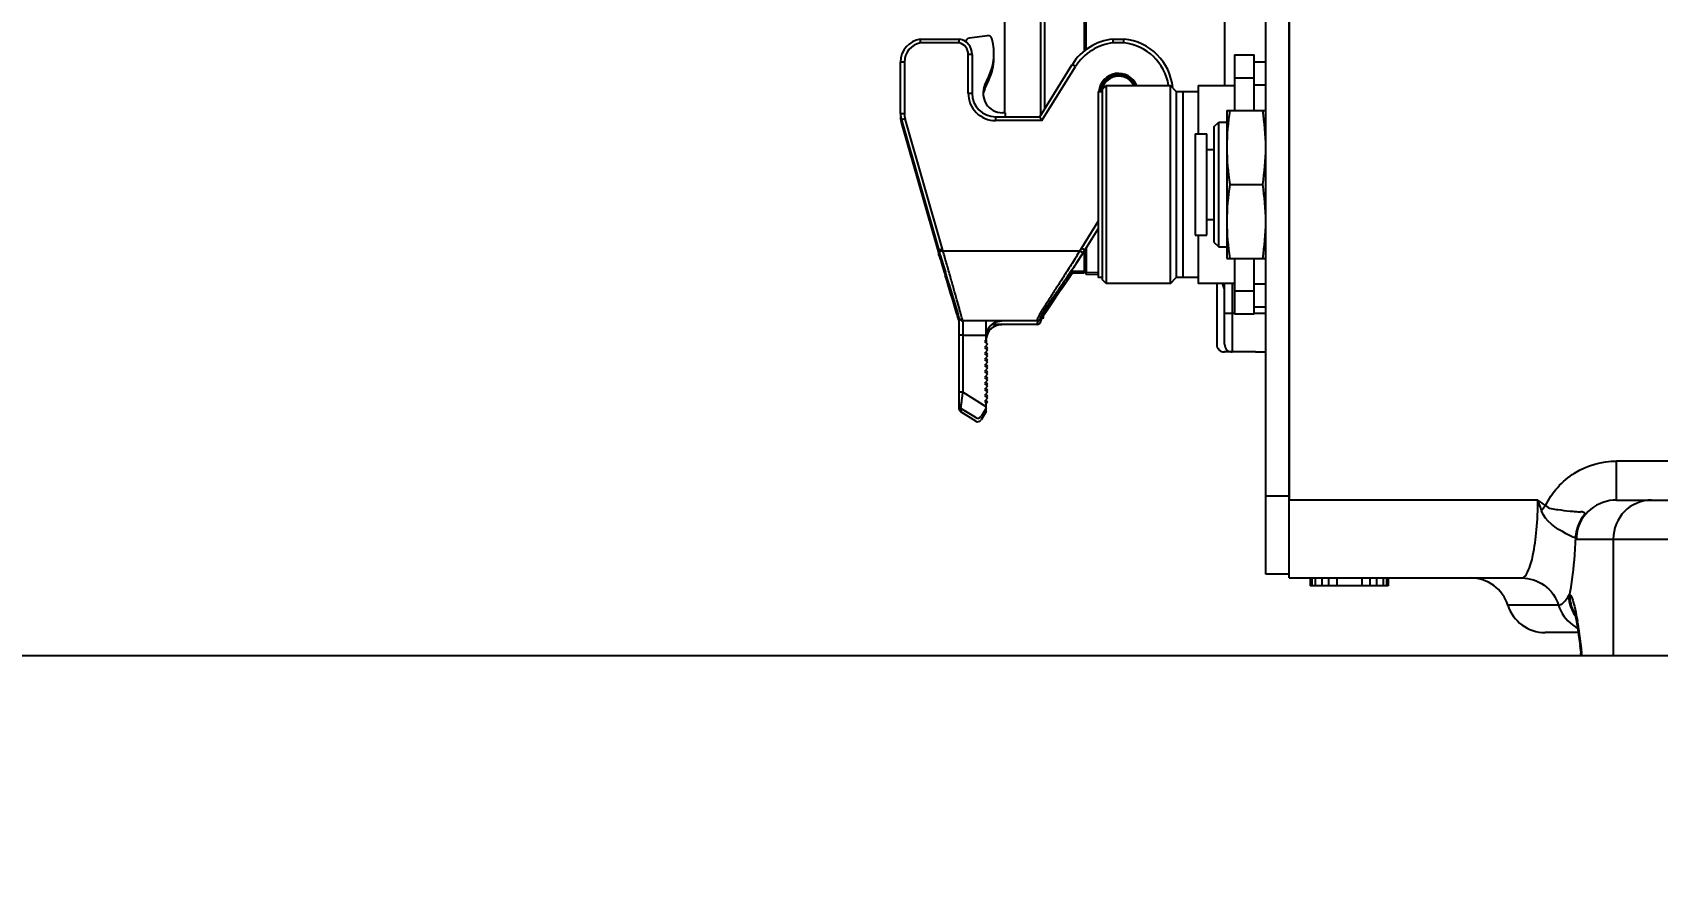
# Model space of a CAD drawing. Header units: millimetres. Extents: x 7426 to 8737, y 124 to 421.
# Drawn here: x 8481.41 to 8488.37, y 321.18 to 324.85 of the extents above; entities that cross this region are included whole.
import ezdxf

# ---------------------------------------------------------------- set-up
doc = ezdxf.new("R2010")
doc.units = ezdxf.units.MM
doc.layers.add('外形图', color=7, linetype='Continuous')
doc.layers.add('尺寸标注', color=7, linetype='Continuous')
doc.styles.add('微软雅黑', font='msyh.ttc')
doc.dimstyles.new('尺寸标注_1_30比例', dxfattribs={"dimtxt": 2.1, "dimasz": 1.7, "dimexe": 0.5, "dimexo": 0.4, "dimgap": 0.5, "dimtad": 1, "dimdec": 1, "dimlfac": 30, "dimdsep": 46, "dimtxsty": '微软雅黑', "dimcen": 0.09, "dimadec": 0, "dimazin": 0, "dimtp": 0.01, "dimtm": 0.01, "dimtfac": 1, "dimtdec": 1, "dimtofl": 0, "dimtmove": 0, "dimatfit": 3, "dimfxl": 1, "dimtolj": 1, "dimarcsym": 0})

# ---------------------------------------------------------------- blocks, each defined once
blk = doc.blocks.new('*D1303')
at = {"layer": 'Defpoints', "color": 0}
for p in [(8435.7561, 338.8456), (8500.291, 338.8456), (8489.7818, 322.1789)]:
    blk.add_point(p, dxfattribs=at)
at = {"layer": '尺寸标注', "color": 0, "linetype": 'Continuous', "lineweight": -2}
for p, q in [((8499.891, 338.8456), (8435.2561, 338.8456)), ((8435.7561, 323.8789), (8435.7561, 337.1456)), ((8489.3818, 322.1789), (8435.2561, 322.1789))]:
    blk.add_line(p, q, dxfattribs=at)
at = {"layer": '尺寸标注', "color": 0}
for points in [[(8436.0394, 337.1456), (8435.4728, 337.1456), (8435.7561, 338.8456)], [(8435.4728, 323.8789), (8436.0394, 323.8789), (8435.7561, 322.1789)]]:
    blk.add_solid(points, dxfattribs=at)
at = {"layer": '尺寸标注', "color": 0, "insert": (8433.0843, 330.5122), "char_height": 2.1, "attachment_point": 2, "rotation": 90, "style": '微软雅黑'}
blk.add_mtext('\\A1;\\A1;500', dxfattribs=at)
blk = doc.blocks.new('*D1312')
at = {"layer": 'Defpoints', "color": 0}
for p in [(8446.9497, 343.7077), (8494.6243, 305.4536), (8446.9497, 277.8046)]:
    blk.add_point(p, dxfattribs=at)
at = {"layer": '尺寸标注', "color": 0, "lineweight": -2}
for p, q in [((8446.9497, 343.3077), (8446.9497, 277.3046)), ((8494.6243, 305.0536), (8494.6243, 277.3046)), ((8492.9243, 277.8046), (8448.6497, 277.8046))]:
    blk.add_line(p, q, dxfattribs=at)
at = {"layer": '尺寸标注', "color": 0}
for points in [[(8448.6497, 278.088), (8448.6497, 277.5213), (8446.9497, 277.8046)], [(8492.9243, 277.5213), (8492.9243, 278.088), (8494.6243, 277.8046)]]:
    blk.add_solid(points, dxfattribs=at)
at = {"layer": '尺寸标注', "color": 0, "insert": (8470.787, 279.3953), "char_height": 2.1, "attachment_point": 5, "style": '微软雅黑'}
blk.add_mtext('\\A1;\\A1;1430', dxfattribs=at)

msp = doc.modelspace()

# ---------------------------------------------------------------- linework, layer by layer
at = {"layer": '外形图', "color": 0, "linetype": 'Continuous'}
for p, q in [((8486.691, 322.5289), (8486.691, 328.1956)), ((8486.791, 328.1956), (8486.791, 322.8456)), ((8486.791, 322.5122), (8486.791, 328.0456)), ((8486.5143, 326.0044), (8486.5143, 324.6189)), ((8485.5727, 325.5556), (8485.5727, 324.5022)), ((8485.7277, 324.4924), (8485.7277, 325.5653)), ((8485.7446, 325.5383), (8485.7446, 324.5195)), ((8485.9143, 325.2915), (8485.9143, 324.7663)), ((8485.9227, 324.7731), (8485.9227, 325.2846)), ((8485.2122, 324.8177), (8485.3803, 324.8177)), ((8485.3786, 324.801), (8485.2135, 324.801)), ((8485.5004, 324.8321), (8485.4221, 324.8216)), ((8485.5197, 324.8162), (8485.5187, 324.8199)), ((8486.0373, 324.8177), (8486.0847, 324.8177)), ((8486.0838, 324.801), (8486.0382, 324.801)), ((8485.1443, 324.7189), (8485.1277, 324.7189)), ((8485.1277, 324.4991), (8485.1277, 324.7189)), ((8485.1443, 324.7189), (8485.1443, 324.4991)), ((8485.4343, 324.7522), (8485.4177, 324.7522)), ((8485.4177, 324.5856), (8485.4177, 324.7522)), ((8485.4343, 324.7522), (8485.4343, 324.5856)), ((8486.5577, 324.7506), (8486.641, 324.7506)), ((8486.5577, 324.7506), (8486.5577, 324.5122)), ((8486.641, 324.5122), (8486.641, 324.7506)), ((8486.641, 324.7206), (8486.691, 324.7206)), ((8485.4888, 324.6208), (8485.5058, 324.6572)), ((8485.7234, 324.4856), (8485.8631, 324.7092)), ((8485.7326, 324.4689), (8485.8772, 324.7003)), ((8485.8772, 324.7004), (8485.8631, 324.7092)), ((8486.641, 324.6506), (8486.5577, 324.6506)), ((8485.4177, 324.5856), (8485.4343, 324.5856)), ((8485.4887, 324.605), (8485.5057, 324.6414)), ((8485.9743, 324.5939), (8485.991, 324.5939)), ((8485.9743, 324.5939), (8485.9743, 323.7972)), ((8485.991, 324.6022), (8486.0077, 324.6189)), ((8485.991, 324.6022), (8485.991, 323.7889)), ((8486.0077, 324.6189), (8486.2827, 324.6189)), ((8486.0077, 324.6189), (8486.0077, 323.7722)), ((8486.3077, 324.5939), (8486.2827, 324.6189)), ((8486.2827, 323.7722), (8486.2827, 324.6189)), ((8486.3077, 324.5939), (8486.401, 324.5939)), ((8486.3077, 324.5939), (8486.3077, 323.7972)), ((8486.3367, 324.5939), (8486.3367, 323.7972)), ((8486.401, 324.6189), (8486.5577, 324.6189)), ((8486.401, 324.6189), (8486.401, 324.4122)), ((8486.691, 324.6206), (8486.641, 324.6206)), ((8486.5243, 324.5122), (8486.691, 324.5122)), ((8486.5243, 324.5122), (8486.5243, 323.8789)), ((8485.1277, 324.4991), (8485.1443, 324.4991)), ((8485.1277, 324.4841), (8485.1289, 324.4841)), ((8485.1476, 324.4761), (8485.1315, 324.4715)), ((8485.1315, 324.4715), (8485.2914, 323.9139)), ((8485.1355, 324.4576), (8485.1315, 324.4565)), ((8485.1315, 324.4565), (8485.2914, 323.8989)), ((8485.3074, 323.9187), (8485.1476, 324.4761)), ((8485.5343, 324.4856), (8485.7234, 324.4856)), ((8485.5343, 324.4856), (8485.5343, 324.4689)), ((8485.7326, 324.4689), (8485.5343, 324.4689)), ((8485.5777, 324.5022), (8485.5643, 324.5022)), ((8485.5777, 324.4856), (8485.5777, 324.5022)), ((8486.4693, 324.4418), (8486.4898, 324.4622)), ((8486.4693, 324.4418), (8486.4693, 323.9493)), ((8486.4898, 324.4622), (8486.5243, 324.4622)), ((8486.4898, 323.9289), (8486.4898, 324.4622)), ((8486.3893, 324.4122), (8486.4393, 324.4122)), ((8486.3893, 324.4122), (8486.3893, 323.9789)), ((8486.4393, 323.9789), (8486.4393, 324.4122)), ((8486.4393, 324.3447), (8486.4693, 324.3447)), ((8486.5375, 324.1956), (8486.6779, 324.1956)), ((8485.9743, 324.038), (8485.9023, 323.9227)), ((8486.4393, 324.0464), (8486.4693, 324.0464)), ((8485.9164, 323.9139), (8485.9743, 324.0065)), ((8486.3893, 323.9789), (8486.4393, 323.9789)), ((8486.401, 323.9789), (8486.401, 323.7722)), ((8485.3074, 323.9187), (8485.2914, 323.9139)), ((8485.3347, 323.7711), (8485.2914, 323.9139)), ((8485.2956, 323.9001), (8485.2914, 323.8989)), ((8485.2923, 323.896), (8485.2914, 323.899)), ((8485.2914, 323.8989), (8485.2934, 323.8924)), ((8485.2934, 323.8924), (8485.2923, 323.896)), ((8485.3093, 323.9122), (8485.2934, 323.9074)), ((8485.2975, 323.8935), (8485.2934, 323.9074)), ((8485.2975, 323.8937), (8485.2934, 323.8924)), ((8485.2934, 323.8924), (8485.2999, 323.8706)), ((8485.2939, 323.8906), (8485.2934, 323.8924)), ((8485.2984, 323.8757), (8485.2939, 323.8906)), ((8485.3093, 323.9122), (8485.3074, 323.9187)), ((8485.3093, 323.9122), (8485.8955, 323.9122)), ((8485.9023, 323.9227), (8485.8955, 323.9122)), ((8485.8955, 323.9122), (8485.9095, 323.9032)), ((8485.9011, 323.8902), (8485.9164, 323.9139)), ((8485.9164, 323.9139), (8485.9023, 323.9227)), ((8485.9143, 323.9106), (8485.9143, 323.8239)), ((8485.9227, 323.9239), (8485.9227, 323.8189)), ((8486.4693, 323.9493), (8486.4898, 323.9289)), ((8486.4898, 323.9289), (8486.5243, 323.9289)), ((8485.2999, 323.8706), (8485.3151, 323.8205)), ((8485.8491, 323.8116), (8485.8601, 323.8281)), ((8485.9143, 323.8239), (8485.8573, 323.8239)), ((8485.8592, 323.8117), (8485.8673, 323.8239)), ((8485.8601, 323.8281), (8485.8715, 323.8452)), ((8485.9143, 323.8156), (8485.8618, 323.8156)), ((8485.8715, 323.8452), (8485.8831, 323.8628)), ((8485.9227, 323.8622), (8485.9143, 323.8622)), ((8485.9227, 323.8539), (8485.9143, 323.8539)), ((8485.9143, 323.8239), (8485.9143, 323.8156)), ((8485.9743, 323.8175), (8485.9227, 323.8189)), ((8485.9227, 323.8106), (8485.9227, 323.8189)), ((8486.5243, 323.8789), (8486.691, 323.8789)), ((8486.5577, 323.8789), (8486.5577, 323.6406)), ((8486.641, 323.6406), (8486.641, 323.8789)), ((8485.3223, 323.7969), (8485.3355, 323.7533)), ((8485.3347, 323.7711), (8485.3433, 323.7422)), ((8485.3355, 323.7533), (8485.3415, 323.7335)), ((8485.7719, 323.6982), (8485.804, 323.7454)), ((8485.804, 323.7454), (8485.8383, 323.7958)), ((8485.8383, 323.7958), (8485.8491, 323.8116)), ((8485.8392, 323.782), (8485.849, 323.7966)), ((8485.849, 323.7966), (8485.8592, 323.8117)), ((8485.9743, 323.8092), (8485.9227, 323.8106)), ((8485.991, 323.7972), (8485.9743, 323.7972)), ((8486.0077, 323.7722), (8485.991, 323.7889)), ((8486.2827, 323.7722), (8486.0077, 323.7722)), ((8486.2827, 323.7722), (8486.3077, 323.7972)), ((8486.401, 323.7972), (8486.3077, 323.7972)), ((8486.5577, 323.7722), (8486.401, 323.7722)), ((8486.481, 323.7722), (8486.481, 323.5122)), ((8486.5143, 323.5122), (8486.5143, 323.7722)), ((8486.5477, 323.7722), (8486.5477, 323.4789)), ((8486.641, 323.7706), (8486.691, 323.7706)), ((8485.3433, 323.7422), (8485.3534, 323.7085)), ((8485.3534, 323.7085), (8485.373, 323.6423)), ((8485.7509, 323.667), (8485.7562, 323.6749)), ((8485.7562, 323.6749), (8485.762, 323.6837)), ((8485.7604, 323.6662), (8485.7697, 323.6799)), ((8485.762, 323.6837), (8485.7719, 323.6982)), ((8485.7697, 323.6799), (8485.8115, 323.7415)), ((8486.5577, 323.7406), (8486.641, 323.7406)), ((8485.3644, 323.6563), (8485.3661, 323.6507)), ((8485.3661, 323.6507), (8485.3717, 323.6321)), ((8485.3717, 323.6321), (8485.3753, 323.6195)), ((8485.373, 323.6423), (8485.3779, 323.6254)), ((8485.3753, 323.6195), (8485.3779, 323.6104)), ((8485.3779, 323.6254), (8485.3781, 323.6248)), ((8485.3779, 323.6254), (8485.3779, 323.237)), ((8485.3815, 323.6184), (8485.3852, 323.615)), ((8485.7113, 323.6122), (8485.3945, 323.6122)), ((8485.3946, 323.6122), (8485.3946, 323.3064)), ((8485.5433, 323.6097), (8485.5466, 323.6105)), ((8485.5464, 323.6105), (8485.5494, 323.6111)), ((8485.5493, 323.6111), (8485.5522, 323.6115)), ((8485.5521, 323.6115), (8485.5549, 323.6119)), ((8485.5548, 323.6119), (8485.5574, 323.6121)), ((8485.7113, 323.6122), (8485.7168, 323.6131)), ((8485.7113, 323.6122), (8485.7168, 323.6131)), ((8485.7168, 323.6131), (8485.7214, 323.6156)), ((8485.7214, 323.6156), (8485.7248, 323.619)), ((8485.7245, 323.6037), (8485.7267, 323.6073)), ((8485.7278, 323.626), (8485.7279, 323.6265)), ((8485.7298, 323.617), (8485.7304, 323.6184)), ((8485.7304, 323.6184), (8485.7321, 323.6217)), ((8485.7321, 323.6217), (8485.7332, 323.6237)), ((8485.7396, 323.623), (8485.7321, 323.6217)), ((8485.7396, 323.6291), (8485.7361, 323.6286)), ((8485.7396, 323.623), (8485.7396, 323.6344)), ((8485.745, 323.6429), (8485.7497, 323.65)), ((8485.7497, 323.65), (8485.7548, 323.6578)), ((8485.7548, 323.6578), (8485.7604, 323.6662)), ((8486.5143, 323.6456), (8486.5477, 323.6456)), ((8486.5477, 323.6455), (8486.5577, 323.6455)), ((8486.641, 323.6406), (8486.5577, 323.6406)), ((8486.691, 323.6706), (8486.641, 323.6706)), ((8486.641, 323.6455), (8486.6477, 323.6455)), ((8486.6477, 323.6453), (8486.691, 323.6453)), ((8485.3946, 323.5502), (8485.4946, 323.5502)), ((8485.4946, 323.5502), (8485.4946, 323.5526)), ((8485.4946, 323.5309), (8485.4946, 323.5502)), ((8485.4949, 323.5349), (8485.4952, 323.5378)), ((8485.4953, 323.553), (8485.496, 323.5573)), ((8485.4954, 323.5386), (8485.4961, 323.543)), ((8485.4961, 323.543), (8485.4972, 323.5473)), ((8485.4969, 323.5463), (8485.4985, 323.5519)), ((8485.4972, 323.5473), (8485.4985, 323.5517)), ((8485.4985, 323.5517), (8485.5001, 323.556)), ((8485.5015, 323.5743), (8485.5035, 323.5782)), ((8485.7113, 323.5972), (8485.5194, 323.5972)), ((8485.5219, 323.5842), (8485.5228, 323.5848)), ((8485.5386, 323.5932), (8485.5413, 323.5941)), ((8485.7113, 323.5972), (8485.7155, 323.5977)), ((8485.7155, 323.5977), (8485.7206, 323.6001)), ((8485.7167, 323.5983), (8485.7182, 323.599)), ((8485.7206, 323.6001), (8485.7245, 323.6037)), ((8485.7221, 323.6015), (8485.7233, 323.6025)), ((8485.4946, 323.5309), (8485.4879, 323.5236)), ((8485.4879, 323.5236), (8485.5007, 323.5119)), ((8485.5007, 323.5119), (8485.4879, 323.4979)), ((8485.4879, 323.4979), (8485.5007, 323.4862)), ((8485.5007, 323.4862), (8485.4879, 323.4723)), ((8485.4879, 323.4723), (8485.5007, 323.4605)), ((8485.4932, 323.5037), (8485.5007, 323.4969)), ((8485.4932, 323.4781), (8485.5007, 323.4712)), ((8485.4946, 323.5306), (8485.4946, 323.5175)), ((8485.5007, 323.4969), (8485.4954, 323.4911)), ((8485.5007, 323.4712), (8485.4954, 323.4654)), ((8486.6477, 323.4789), (8486.5143, 323.4789)), ((8486.691, 323.4786), (8486.6477, 323.4786)), ((8485.5007, 323.4605), (8485.4879, 323.4466)), ((8485.4879, 323.4466), (8485.5007, 323.4349)), ((8485.5007, 323.4349), (8485.4879, 323.4209)), ((8485.4879, 323.4209), (8485.5007, 323.4092)), ((8485.5007, 323.4092), (8485.4879, 323.3953)), ((8485.4932, 323.4524), (8485.5007, 323.4455)), ((8485.4932, 323.4267), (8485.5007, 323.4199)), ((8485.4932, 323.4011), (8485.5007, 323.3942)), ((8485.5007, 323.4455), (8485.4954, 323.4397)), ((8485.5007, 323.4199), (8485.4954, 323.4141)), ((8485.4879, 323.3953), (8485.5007, 323.3835)), ((8485.5007, 323.3835), (8485.4879, 323.3696)), ((8485.4879, 323.3696), (8485.5007, 323.3579)), ((8485.5007, 323.3579), (8485.4879, 323.3439)), ((8485.4879, 323.3439), (8485.5007, 323.3322)), ((8485.5007, 323.3322), (8485.4879, 323.3183)), ((8485.4932, 323.3754), (8485.5007, 323.3685)), ((8485.4932, 323.3497), (8485.5007, 323.3429)), ((8485.5007, 323.3942), (8485.4954, 323.3884)), ((8485.5007, 323.3685), (8485.4954, 323.3627)), ((8485.5007, 323.3429), (8485.4954, 323.3371)), ((8485.3925, 323.2893), (8485.3946, 323.3064)), ((8485.4946, 323.2439), (8485.3946, 323.3064)), ((8485.4879, 323.3183), (8485.5007, 323.3065)), ((8485.5007, 323.3065), (8485.4879, 323.2926)), ((8485.4879, 323.2926), (8485.5007, 323.2809)), ((8485.5007, 323.2809), (8485.4879, 323.2669)), ((8485.4879, 323.2669), (8485.4946, 323.2608)), ((8485.4932, 323.3241), (8485.5007, 323.3172)), ((8485.4932, 323.2984), (8485.5007, 323.2915)), ((8485.4932, 323.2727), (8485.5007, 323.2659)), ((8485.5007, 323.2659), (8485.4946, 323.2592)), ((8485.4946, 323.2238), (8485.4946, 323.2608)), ((8485.5007, 323.3172), (8485.4954, 323.3114)), ((8485.5007, 323.2915), (8485.4954, 323.2857)), ((8485.4495, 323.1981), (8485.3858, 323.2379)), ((8485.4495, 323.1831), (8485.3858, 323.2229)), ((8485.3875, 323.2347), (8485.3877, 323.2364)), ((8485.4946, 323.2388), (8485.4725, 323.2034)), ((8485.4946, 323.2238), (8485.4725, 323.1884)), ((8485.4946, 323.2289), (8485.4901, 323.2317)), ((8489.9268, 323.0122), (8488.1925, 323.0122)), ((8488.1925, 322.8456), (8488.1925, 323.0122)), ((8486.791, 322.8622), (8486.691, 322.8622)), ((8487.8556, 322.8456), (8486.791, 322.8456)), ((8488.1925, 322.8456), (8488.3421, 322.8456)), ((8488.3421, 322.8456), (8488.7472, 322.8456)), ((8487.8882, 322.8219), (8487.8715, 322.7996)), ((8488.0224, 322.7045), (8488.0217, 322.6996)), ((8488.0224, 322.7051), (8488.0236, 322.7124)), ((8488.0164, 322.6824), (8488.0163, 322.6795)), ((8488.0203, 322.6789), (8493.6501, 322.6789)), ((8488.0204, 322.6793), (8488.0204, 322.6789)), ((8488.0216, 322.6983), (8488.0213, 322.6959)), ((8488.0213, 322.6959), (8488.0213, 322.6957)), ((8488.0217, 322.6996), (8488.0216, 322.6983)), ((8488.1782, 322.6789), (8488.1782, 322.1789)), ((8486.791, 322.5289), (8486.691, 322.5289)), ((8486.791, 322.5122), (8487.7866, 322.5122)), ((8486.8816, 322.5122), (8486.8816, 322.4789)), ((8486.8887, 322.5122), (8486.8887, 322.4789)), ((8486.9029, 322.5122), (8486.9029, 322.4789)), ((8486.9313, 322.5122), (8486.9313, 322.4789)), ((8486.9597, 322.5122), (8486.9597, 322.4789)), ((8486.9951, 322.5122), (8486.9951, 322.4789)), ((8487.1015, 322.5122), (8487.1015, 322.4789)), ((8487.137, 322.5122), (8487.137, 322.4789)), ((8487.1653, 322.5122), (8487.1653, 322.4789)), ((8487.1937, 322.5122), (8487.1937, 322.4789)), ((8487.2079, 322.5122), (8487.2079, 322.4789)), ((8487.215, 322.5122), (8487.215, 322.4789)), ((8487.215, 322.4789), (8486.8816, 322.4789)), ((8487.9443, 322.3956), (8487.7272, 322.3956)), ((8488.0282, 322.2789), (8487.8862, 322.2789)), ((8488.0281, 322.28), (8488.031, 322.2593)), ((8488.0282, 322.2789), (8488.0283, 322.2786)), ((8488.0308, 322.2608), (8488.0336, 322.24)), ((8488.0334, 322.2414), (8488.036, 322.2211)), ((8488.0358, 322.2222), (8488.0396, 322.1913)), ((8488.0404, 322.1789), (8488.0397, 322.1909)), ((8490.9577, 322.1789), (8488.0405, 322.1789))]:
    msp.add_line(p, q, dxfattribs=at)
for points in [[(8485.8831, 323.8628), (8485.8891, 323.8718), (8485.9011, 323.8902)], [(8485.3151, 323.8205), (8485.3187, 323.8086), (8485.3223, 323.7969)], [(8485.8115, 323.7415), (8485.8204, 323.7545), (8485.8392, 323.782)], [(8485.3415, 323.7335), (8485.352, 323.6981), (8485.3544, 323.6902), (8485.3566, 323.6826), (8485.3587, 323.6755), (8485.3644, 323.6563)], [(8485.3781, 323.6248), (8485.3786, 323.6234), (8485.3794, 323.6215), (8485.3815, 323.6184)], [(8485.3852, 323.615), (8485.39, 323.6128), (8485.3945, 323.6122)], [(8485.5034, 323.578), (8485.5054, 323.5814), (8485.5075, 323.5846), (8485.5098, 323.5876), (8485.5122, 323.5904), (8485.5148, 323.5931), (8485.5174, 323.5956), (8485.5202, 323.5979), (8485.523, 323.6), (8485.5259, 323.6019), (8485.5288, 323.6037), (8485.5318, 323.6052), (8485.5348, 323.6066), (8485.5378, 323.6078), (8485.5407, 323.6089), (8485.5437, 323.6098)], [(8485.5277, 323.603), (8485.5308, 323.6047), (8485.5339, 323.6063), (8485.5371, 323.6076), (8485.5402, 323.6087), (8485.5433, 323.6097)], [(8485.5574, 323.6121), (8485.5595, 323.6122), (8485.5608, 323.6122)], [(8485.5608, 323.6122), (8485.5612, 323.6122), (8485.5612, 323.6122)], [(8485.7245, 323.6037), (8485.7267, 323.6073), (8485.7275, 323.6098), (8485.7278, 323.6111), (8485.7279, 323.6118)], [(8485.7248, 323.619), (8485.7267, 323.6224), (8485.7275, 323.6248), (8485.7278, 323.626)], [(8485.7279, 323.6265), (8485.7279, 323.6268), (8485.728, 323.6269), (8485.728, 323.6271), (8485.728, 323.6274), (8485.7281, 323.6277), (8485.7282, 323.6281), (8485.7284, 323.6286), (8485.7286, 323.6293), (8485.7289, 323.6301), (8485.7293, 323.631), (8485.7298, 323.6322)], [(8485.7279, 323.6118), (8485.728, 323.612), (8485.728, 323.6122), (8485.7281, 323.6125), (8485.7282, 323.6129), (8485.7283, 323.6134), (8485.7285, 323.614), (8485.7288, 323.6148), (8485.7292, 323.6158), (8485.7298, 323.617)], [(8485.7298, 323.6322), (8485.7304, 323.6335), (8485.7312, 323.6349), (8485.732, 323.6366), (8485.733, 323.6384)], [(8485.733, 323.6384), (8485.7342, 323.6404), (8485.7355, 323.6426), (8485.7369, 323.645), (8485.7385, 323.6476), (8485.7402, 323.6504), (8485.7421, 323.6533), (8485.7441, 323.6565)], [(8485.7332, 323.6237), (8485.7344, 323.6258), (8485.7358, 323.6282), (8485.7374, 323.6308), (8485.7391, 323.6336), (8485.7409, 323.6365), (8485.7429, 323.6396), (8485.745, 323.6429)], [(8485.7441, 323.6565), (8485.7485, 323.6633), (8485.7509, 323.667)], [(8485.4946, 323.5455), (8485.4947, 323.5486), (8485.4954, 323.5537)], [(8485.4952, 323.5378), (8485.4958, 323.5412), (8485.4969, 323.5463)], [(8485.4954, 323.5537), (8485.4962, 323.5584), (8485.4973, 323.5628)], [(8485.496, 323.5573), (8485.497, 323.5616), (8485.4982, 323.5659)], [(8485.4973, 323.5628), (8485.4986, 323.5669), (8485.5, 323.5708), (8485.5016, 323.5745)], [(8485.4982, 323.5659), (8485.4997, 323.5702), (8485.5015, 323.5743)], [(8485.4985, 323.5519), (8485.5005, 323.557), (8485.5025, 323.5614), (8485.5046, 323.5651), (8485.5068, 323.5685), (8485.5092, 323.5717), (8485.5116, 323.5747), (8485.5142, 323.5775), (8485.5168, 323.58), (8485.5196, 323.5824), (8485.5224, 323.5845), (8485.5252, 323.5865), (8485.5281, 323.5883), (8485.5311, 323.5899), (8485.5341, 323.5913), (8485.5372, 323.5926), (8485.5402, 323.5937), (8485.5432, 323.5946), (8485.5461, 323.5954), (8485.549, 323.596), (8485.5518, 323.5965), (8485.5544, 323.5968), (8485.5569, 323.5971), (8485.5592, 323.5972), (8485.5606, 323.5972), (8485.5612, 323.5972), (8485.5612, 323.5972)], [(8485.5001, 323.556), (8485.502, 323.5602), (8485.504, 323.5641), (8485.5063, 323.5678)], [(8485.5035, 323.5782), (8485.5057, 323.5819), (8485.508, 323.5853), (8485.5105, 323.5885), (8485.5132, 323.5914), (8485.5137, 323.592)], [(8485.5063, 323.5678), (8485.5088, 323.5712), (8485.5093, 323.5719)], [(8485.5161, 323.5944), (8485.5187, 323.5967), (8485.5217, 323.599), (8485.5246, 323.6011), (8485.5277, 323.603)], [(8485.5228, 323.5848), (8485.5259, 323.5869), (8485.529, 323.5888), (8485.5322, 323.5904), (8485.5354, 323.5919), (8485.5386, 323.5932)], [(8488.0203, 322.6789), (8488.0198, 322.6791), (8488.0193, 322.6794), (8488.0189, 322.6797)], [(8488.0117, 322.3646), (8488.0119, 322.3641), (8488.0136, 322.358), (8488.0163, 322.3469), (8488.0193, 322.3325), (8488.0223, 322.3162), (8488.0252, 322.2985), (8488.0281, 322.28)]]:
    msp.add_lwpolyline(points, dxfattribs=at)
at = {"layer": '外形图', "color": 0}
msp.add_arc((8500.291, 338.8456), 53.7667, 295, 170, dxfattribs=at)
at = {"layer": '外形图', "color": 0, "linetype": 'Continuous'}
for centre, radius, start, end in [((8485.2277, 324.7189), 0.1, 98.8987, 180), ((8485.2277, 324.7189), 0.0833, 99.74944, 180.00312), ((8485.3677, 324.7522), 0.05, 359.99435, 77.40308), ((8485.3677, 324.7522), 0.0667, 0, 79.09588), ((8485.4243, 324.8051), 0.0167, 97.6, 180), ((8485.5026, 324.8156), 0.0167, 15, 97.6), ((8485.2943, 324.7558), 0.2333, 335, 15), ((8486.061, 324.5856), 0.2333, 95.82223, 148), ((8486.061, 324.5856), 0.2167, 96.03843, 148.01388), ((8486.061, 324.5856), 0.2167, 8.88288, 83.96428), ((8486.061, 324.5856), 0.2333, 5.88866, 84.17759), ((8485.2941, 324.7398), 0.2333, 335.07622, 358.62607), ((8486.061, 324.5856), 0.085, 23.15132, 174.34462), ((8486.061, 324.5856), 0.08, 24.8918, 173.94977), ((8486.061, 324.5856), 0.0733, 27.33048, 173.05802), ((8485.5343, 324.5856), 0.1167, 179.99037, 270.00947), ((8485.5343, 324.5856), 0.1, 180, 270), ((8485.5643, 324.5856), 0.0833, 155, 270), ((8485.5643, 324.5698), 0.0833, 155.07622, 177.22732), ((8485.2277, 324.4991), 0.1, 180, 196), ((8485.2277, 324.4841), 0.1, 180, 196), ((8485.2277, 324.4991), 0.0833, 180.00078, 196), ((8518.1708, 333.8187), 34.3389, 196.80021, 196.92843), ((8513.694, 332.4472), 29.6611, 196.7971, 196.93707), ((8486.4477, 323.7385), 0.0667, 0, 30.46848), ((8485.3941, 323.6285), 0.0162, 223.81538, 229.97026), ((8485.3947, 323.6292), 0.017, 229.98933, 243.51034), ((8485.3944, 323.6286), 0.0164, 243.47967, 250.7578), ((8485.3945, 323.629), 0.0168, 250.85116, 269.96025), ((8485.5613, 323.5456), 0.0667, 90, 180), ((8485.7113, 323.6289), 0.0167, 269.99595, 359.16168), ((8485.8075, 323.5678), 0.1011, 153.77056, 156.10719), ((8485.5613, 323.5306), 0.0667, 90, 176.00812), ((8485.7113, 323.6139), 0.0167, 270.02974, 278.8845), ((8485.7113, 323.6139), 0.0167, 278.84197, 289.22977), ((8485.7115, 323.6134), 0.0162, 289.26211, 292.3466), ((8485.7113, 323.6139), 0.0167, 292.36654, 297.7462), ((8485.7112, 323.6142), 0.017, 297.71965, 310.93833), ((8485.7117, 323.6136), 0.0162, 310.98813, 314.28027), ((8485.7117, 323.6135), 0.0162, 314.30063, 318.4135), ((8486.5143, 323.5122), 0.0333, 180, 270), ((8486.5477, 323.5122), 0.0333, 180, 270), ((8485.3946, 323.252), 0.0167, 180, 238), ((8485.3946, 323.237), 0.0167, 180, 238), ((8485.4583, 323.2122), 0.0167, 238, 328), ((8485.4583, 323.1972), 0.0167, 238, 328), ((8483.2865, 321.2334), 4.8452, 18.86006, 19.43497), ((8486.942, 321.5516), 1.5839, 53.32132, 54.77786), ((8488.1803, 322.6776), 0.1639, 172.1206, 173.42481), ((8488.1859, 322.6769), 0.167, 172.01987, 179.03467), ((8488.1868, 322.6767), 0.168, 165.02901, 172.01359), ((8488.1875, 322.6765), 0.1687, 158.03102, 165.02291), ((8488.1787, 322.6777), 0.1623, 176.09443, 178.35483), ((8488.1799, 322.6776), 0.1636, 173.42385, 176.09476), ((8488.2216, 322.6784), 0.2012, 178.92019, 179.76128), ((8488.2043, 322.6788), 0.1839, 177.04519, 178.93432), ((8488.1887, 322.6796), 0.1683, 175.88484, 177.03248), ((8488.1778, 322.6804), 0.1573, 174.40337, 175.88776), ((8487.5682, 322.3456), 0.1667, 17.4576, 90), ((8488.1562, 322.4457), 0.17, 183.50101, 200.3948), ((8487.8862, 322.4456), 0.1667, 197.4576, 270), ((8488.1537, 322.4452), 0.1675, 200.51375, 213.19569), ((8487.2447, 322.2134), 0.7879, 11.06547, 11.1903), ((8488.1026, 322.4442), 0.1654, 233.05736, 241.62378), ((8486.295, 322.0498), 1.7517, 8.78891, 9.06227), ((8483.6847, 321.685), 4.3874, 6.4629, 6.63291)]:
    msp.add_arc(centre, radius, start, end, dxfattribs=at)
for points, knots in [([(8485.2135, 324.801), (8485.2134, 324.8031), (8485.213, 324.8087), (8485.2127, 324.8143), (8485.2122, 324.8177)], [0, 0, 0, 0, 0.382009, 1, 1, 1, 1]), ([(8485.3786, 324.801), (8485.3788, 324.8031), (8485.3791, 324.8087), (8485.3794, 324.8143), (8485.3803, 324.8177)], [0, 0, 0, 0, 0.381475, 1, 1, 1, 1]), ([(8486.0382, 324.801), (8486.0381, 324.8031), (8486.0379, 324.8087), (8486.0376, 324.8143), (8486.0373, 324.8177)], [0, 0, 0, 0, 0.382377, 1, 1, 1, 1]), ([(8486.0838, 324.801), (8486.0839, 324.8031), (8486.084, 324.8087), (8486.0842, 324.8143), (8486.0847, 324.8177)], [0, 0, 0, 0, 0.382356, 1, 1, 1, 1]), ([(8485.7326, 324.4689), (8485.7315, 324.4709), (8485.7285, 324.4765), (8485.7255, 324.4821), (8485.7234, 324.4856)], [0, 0, 0, 0, 0.361297, 1, 1, 1, 1]), ([(8485.3945, 323.6122), (8485.3939, 323.6122), (8485.3938, 323.6153), (8485.3922, 323.6188), (8485.3904, 323.6268), (8485.3875, 323.6368), (8485.3839, 323.6498), (8485.3776, 323.672), (8485.3684, 323.705), (8485.3557, 323.7501), (8485.3412, 323.8009), (8485.3255, 323.8556), (8485.3147, 323.8931), (8485.3093, 323.9122)], [0, 0, 0, 0, 0.005258, 0.02023, 0.044966, 0.079181, 0.122471, 0.174238, 0.300569, 0.452671, 0.624269, 0.808881, 1, 1, 1, 1]), ([(8485.8955, 323.9122), (8485.8844, 323.8941), (8485.8624, 323.8585), (8485.8295, 323.8063), (8485.7977, 323.7573), (8485.7729, 323.7186), (8485.7547, 323.6903), (8485.7428, 323.6715), (8485.7323, 323.6548), (8485.7237, 323.6406), (8485.7174, 323.629), (8485.7137, 323.6213), (8485.7124, 323.6163), (8485.7114, 323.6145), (8485.7119, 323.6122), (8485.7113, 323.6122)], [0, 0, 0, 0, 0.180546, 0.356816, 0.52445, 0.678136, 0.747788, 0.811291, 0.867527, 0.915186, 0.952894, 0.979467, 0.988532, 0.994912, 1, 1, 1, 1]), ([(8485.9095, 323.9032), (8485.8984, 323.8861), (8485.8764, 323.8524), (8485.8436, 323.8035), (8485.8122, 323.758), (8485.7838, 323.7168), (8485.7624, 323.686), (8485.7481, 323.6648), (8485.7398, 323.6519), (8485.7338, 323.6426), (8485.73, 323.634), (8485.7286, 323.632), (8485.7281, 323.6283), (8485.728, 323.6286)], [0, 0, 0, 0, 0.185629, 0.366167, 0.536094, 0.689805, 0.821776, 0.877112, 0.923488, 0.959309, 0.983649, 0.996795, 1, 1, 1, 1]), ([(8485.3778, 323.6286), (8485.3772, 323.6278), (8485.3757, 323.6363), (8485.373, 323.6417), (8485.3679, 323.6609), (8485.3611, 323.6825), (8485.3527, 323.7113), (8485.3388, 323.7575), (8485.3277, 323.7943), (8485.3198, 323.82)], [0, 0, 0, 0, 0.014816, 0.066427, 0.15397, 0.274443, 0.423707, 0.597406, 1, 1, 1, 1]), ([(8485.8673, 323.8238), (8485.8581, 323.8101), (8485.84, 323.7833), (8485.8135, 323.7449), (8485.7891, 323.7095), (8485.7674, 323.6782), (8485.7515, 323.6551), (8485.7412, 323.6392), (8485.7355, 323.6305), (8485.7316, 323.6222), (8485.7291, 323.6194), (8485.7284, 323.6125), (8485.728, 323.6136)], [0, 0, 0, 0, 0.196833, 0.383285, 0.554875, 0.707888, 0.836049, 0.888451, 0.931353, 0.963807, 0.985577, 1, 1, 1, 1]), ([(8485.3753, 323.6207), (8485.3727, 323.6292), (8485.3542, 323.6911), (8485.3356, 323.753), (8485.3194, 323.8063)], [0, 0, 0, 0, 0.137424, 1, 1, 1, 1]), ([(8485.3778, 323.6136), (8485.3775, 323.6131), (8485.3763, 323.6179), (8485.3758, 323.6188), (8485.3753, 323.6207)], [0, 0, 0, 0, 0.216466, 1, 1, 1, 1]), ([(8485.4946, 323.5526), (8485.4946, 323.5603), (8485.4945, 323.5745), (8485.4947, 323.5912), (8485.4945, 323.6017), (8485.4949, 323.6073), (8485.4941, 323.61), (8485.4949, 323.6121), (8485.4946, 323.6122)], [0, 0, 0, 0, 0.389847, 0.712849, 0.835187, 0.925672, 0.981246, 1, 1, 1, 1]), ([(8485.715, 323.6088), (8485.7143, 323.6071), (8485.713, 323.6044), (8485.7122, 323.6004), (8485.7113, 323.5988), (8485.7116, 323.5972), (8485.7113, 323.5972)], [0, 0, 0, 0, 0.444614, 0.754948, 0.938348, 1, 1, 1, 1]), ([(8485.3946, 323.5502), (8485.3925, 323.5502), (8485.3886, 323.5503), (8485.3831, 323.5504), (8485.3804, 323.551), (8485.3779, 323.5509), (8485.3779, 323.5514)], [0, 0, 0, 0, 0.380395, 0.703198, 0.919825, 1, 1, 1, 1]), ([(8485.3946, 323.3064), (8485.3925, 323.3064), (8485.3887, 323.3064), (8485.3832, 323.3065), (8485.3804, 323.3071), (8485.3779, 323.3071), (8485.3779, 323.3075)], [0, 0, 0, 0, 0.365863, 0.703144, 0.9257, 1, 1, 1, 1]), ([(8485.3858, 323.2379), (8485.3861, 323.2377), (8485.3858, 323.2403), (8485.3867, 323.2421), (8485.3871, 323.2476), (8485.3885, 323.2565), (8485.3902, 323.2709), (8485.3917, 323.2828), (8485.3925, 323.2893)], [0, 0, 0, 0, 0.020107, 0.079574, 0.174805, 0.300702, 0.620241, 1, 1, 1, 1]), ([(8485.3858, 323.2229), (8485.386, 323.2228), (8485.3858, 323.2247), (8485.3869, 323.2272), (8485.3871, 323.2318), (8485.3875, 323.2347)], [0, 0, 0, 0, 0.065525, 0.260989, 1, 1, 1, 1]), ([(8487.8881, 322.8219), (8487.9151, 322.8781), (8488.0032, 322.9767), (8488.1303, 323.0122), (8488.1925, 323.0122)], [0, 0, 0, 0, 0.499915, 1, 1, 1, 1]), ([(8487.7866, 322.5122), (8487.7984, 322.5122), (8487.8216, 322.5526), (8487.8374, 322.6181), (8487.8527, 322.7244), (8487.8556, 322.8028), (8487.8556, 322.8456)], [0, 0, 0, 0, 0.102089, 0.318222, 0.63222, 1, 1, 1, 1]), ([(8488.1925, 322.8456), (8488.1534, 322.8456), (8488.0722, 322.8182), (8488.0286, 322.7433), (8488.0224, 322.7045)], [0, 0, 0, 0, 0.499181, 1, 1, 1, 1]), ([(8488.3421, 322.8456), (8488.3002, 322.8456), (8488.2125, 322.8093), (8488.1782, 322.7213), (8488.1782, 322.6789)], [0, 0, 0, 0, 0.497037, 1, 1, 1, 1]), ([(8488.0001, 322.6895), (8487.9922, 322.6934), (8487.9424, 322.719), (8487.887, 322.7543), (8487.8715, 322.7996)], [0, 0, 0, 0, 0.155691, 1, 1, 1, 1]), ([(8487.8881, 322.8219), (8487.9008, 322.8084), (8487.9416, 322.8057), (8487.983, 322.7987), (8488.0153, 322.7968), (8488.0343, 322.7943), (8488.0493, 322.7976), (8488.0596, 322.7866), (8488.0499, 322.7786), (8488.0467, 322.773)], [0, 0, 0, 0, 0.290126, 0.563777, 0.683934, 0.790209, 0.872062, 0.897977, 1, 1, 1, 1]), ([(8488.0236, 322.7124), (8488.0238, 322.7139), (8488.0244, 322.7167), (8488.025, 322.7196), (8488.0253, 322.721)], [0, 0, 0, 0, 0.500681, 1, 1, 1, 1]), ([(8488.0163, 322.6795), (8488.0151, 322.6566), (8488.0101, 322.5775), (8488.0019, 322.4985), (8487.9914, 322.4431)], [0, 0, 0, 0, 0.289135, 1, 1, 1, 1]), ([(8488.0164, 322.6824), (8488.0144, 322.6832), (8488.0088, 322.6852), (8488.0035, 322.6879), (8488.0001, 322.6895)], [0, 0, 0, 0, 0.371537, 1, 1, 1, 1]), ([(8488.0189, 322.6797), (8488.0185, 322.68), (8488.0176, 322.6809), (8488.0168, 322.6818), (8488.0164, 322.6824)], [0, 0, 0, 0, 0.467038, 1, 1, 1, 1]), ([(8487.7866, 322.5122), (8487.8201, 322.5122), (8487.8906, 322.49), (8487.9338, 322.4293), (8487.9443, 322.3956)], [0, 0, 0, 0, 0.486405, 1, 1, 1, 1]), ([(8487.9443, 322.3956), (8487.9478, 322.3956), (8487.9669, 322.4036), (8487.9783, 322.4213), (8487.9865, 322.4354)], [0, 0, 0, 0, 0.178361, 1, 1, 1, 1]), ([(8487.9865, 322.4353), (8487.9873, 322.4368), (8487.9889, 322.4394), (8487.9906, 322.442), (8487.9914, 322.4431)], [0, 0, 0, 0, 0.544816, 1, 1, 1, 1]), ([(8487.9914, 322.4431), (8487.9989, 322.4365), (8488.0078, 322.4089), (8488.0143, 322.3833), (8488.0176, 322.3663)], [0, 0, 0, 0, 0.364998, 1, 1, 1, 1]), ([(8488.0443, 322.1789), (8488.0431, 322.1808), (8488.041, 322.1847), (8488.0399, 322.1889), (8488.0397, 322.1909)], [0, 0, 0, 0, 0.522107, 1, 1, 1, 1])]:
    msp.add_open_spline(points, degree=3, knots=knots, dxfattribs=at)
for points in [[(8486.5375, 324.5122), (8486.5294, 324.4599), (8486.5243, 324.4068), (8486.5243, 324.3539)], [(8486.691, 324.3539), (8486.691, 324.4068), (8486.686, 324.4599), (8486.6779, 324.5122)], [(8486.5243, 324.3539), (8486.5243, 324.3009), (8486.5294, 324.2479), (8486.5375, 324.1956)], [(8486.6779, 324.1956), (8486.686, 324.2479), (8486.691, 324.3009), (8486.691, 324.3539)], [(8486.5375, 324.1956), (8486.5294, 324.1432), (8486.5243, 324.0902), (8486.5243, 324.0372)], [(8486.691, 324.0372), (8486.691, 324.0902), (8486.686, 324.1432), (8486.6779, 324.1956)], [(8486.5243, 324.0372), (8486.5243, 323.9843), (8486.5294, 323.9312), (8486.5375, 323.8789)], [(8486.6779, 323.8789), (8486.686, 323.9312), (8486.691, 323.9843), (8486.691, 324.0372)], [(8485.3825, 323.6173), (8485.3796, 323.6203), (8485.3779, 323.6246), (8485.3778, 323.6286)], [(8485.728, 323.6137), (8485.728, 323.6098), (8485.7264, 323.6057), (8485.7238, 323.6028)], [(8488.0467, 322.773), (8488.0317, 322.7516), (8488.0215, 322.7259), (8488.0179, 322.7001)], [(8488.0311, 322.7396), (8488.0351, 322.7508), (8488.0394, 322.7627), (8488.0477, 322.7713)], [(8488.0253, 322.721), (8488.0268, 322.7272), (8488.0288, 322.7333), (8488.0319, 322.7389)], [(8487.9914, 322.4431), (8487.991, 322.4158), (8487.9977, 322.3875), (8488.0105, 322.3634)], [(8487.9443, 322.3956), (8487.9544, 322.363), (8487.9759, 322.3325), (8488.0031, 322.312)], [(8488.018, 322.3646), (8488.0205, 322.3517), (8488.0227, 322.3387), (8488.0248, 322.3257)], [(8488.0261, 322.3174), (8488.0325, 322.2757), (8488.0379, 322.2338), (8488.0428, 322.1918)]]:
    msp.add_open_spline(points, degree=3, dxfattribs=at)

# ---------------------------------------------------------------- dimensions: what is measured, and where the dimension line sits
at = {"layer": '尺寸标注'}
dim = msp.add_linear_dim(base=(8446.9497, 277.8046), p1=(8494.6243, 305.4536), p2=(8446.9497, 343.7077), text='\\A1;1430', dimstyle='尺寸标注_1_30比例', dxfattribs=at)
dim.commit()
dim.dimension.update_dxf_attribs({"geometry": '*D1312', "text_midpoint": (8470.787, 279.3953)})
at = {"layer": '尺寸标注', "color": 0, "linetype": 'Continuous'}
dim = msp.add_linear_dim(base=(8435.7561, 338.8456), p1=(8489.7818, 322.1789), p2=(8500.291, 338.8456), angle=90, text='\\A1;500', dimstyle='尺寸标注_1_30比例', dxfattribs=at)
dim.commit()
dim.dimension.update_dxf_attribs({"geometry": '*D1303', "text_midpoint": (8435.7561, 330.5122), "dimtype": 160})

doc.saveas('drawing.dxf')
